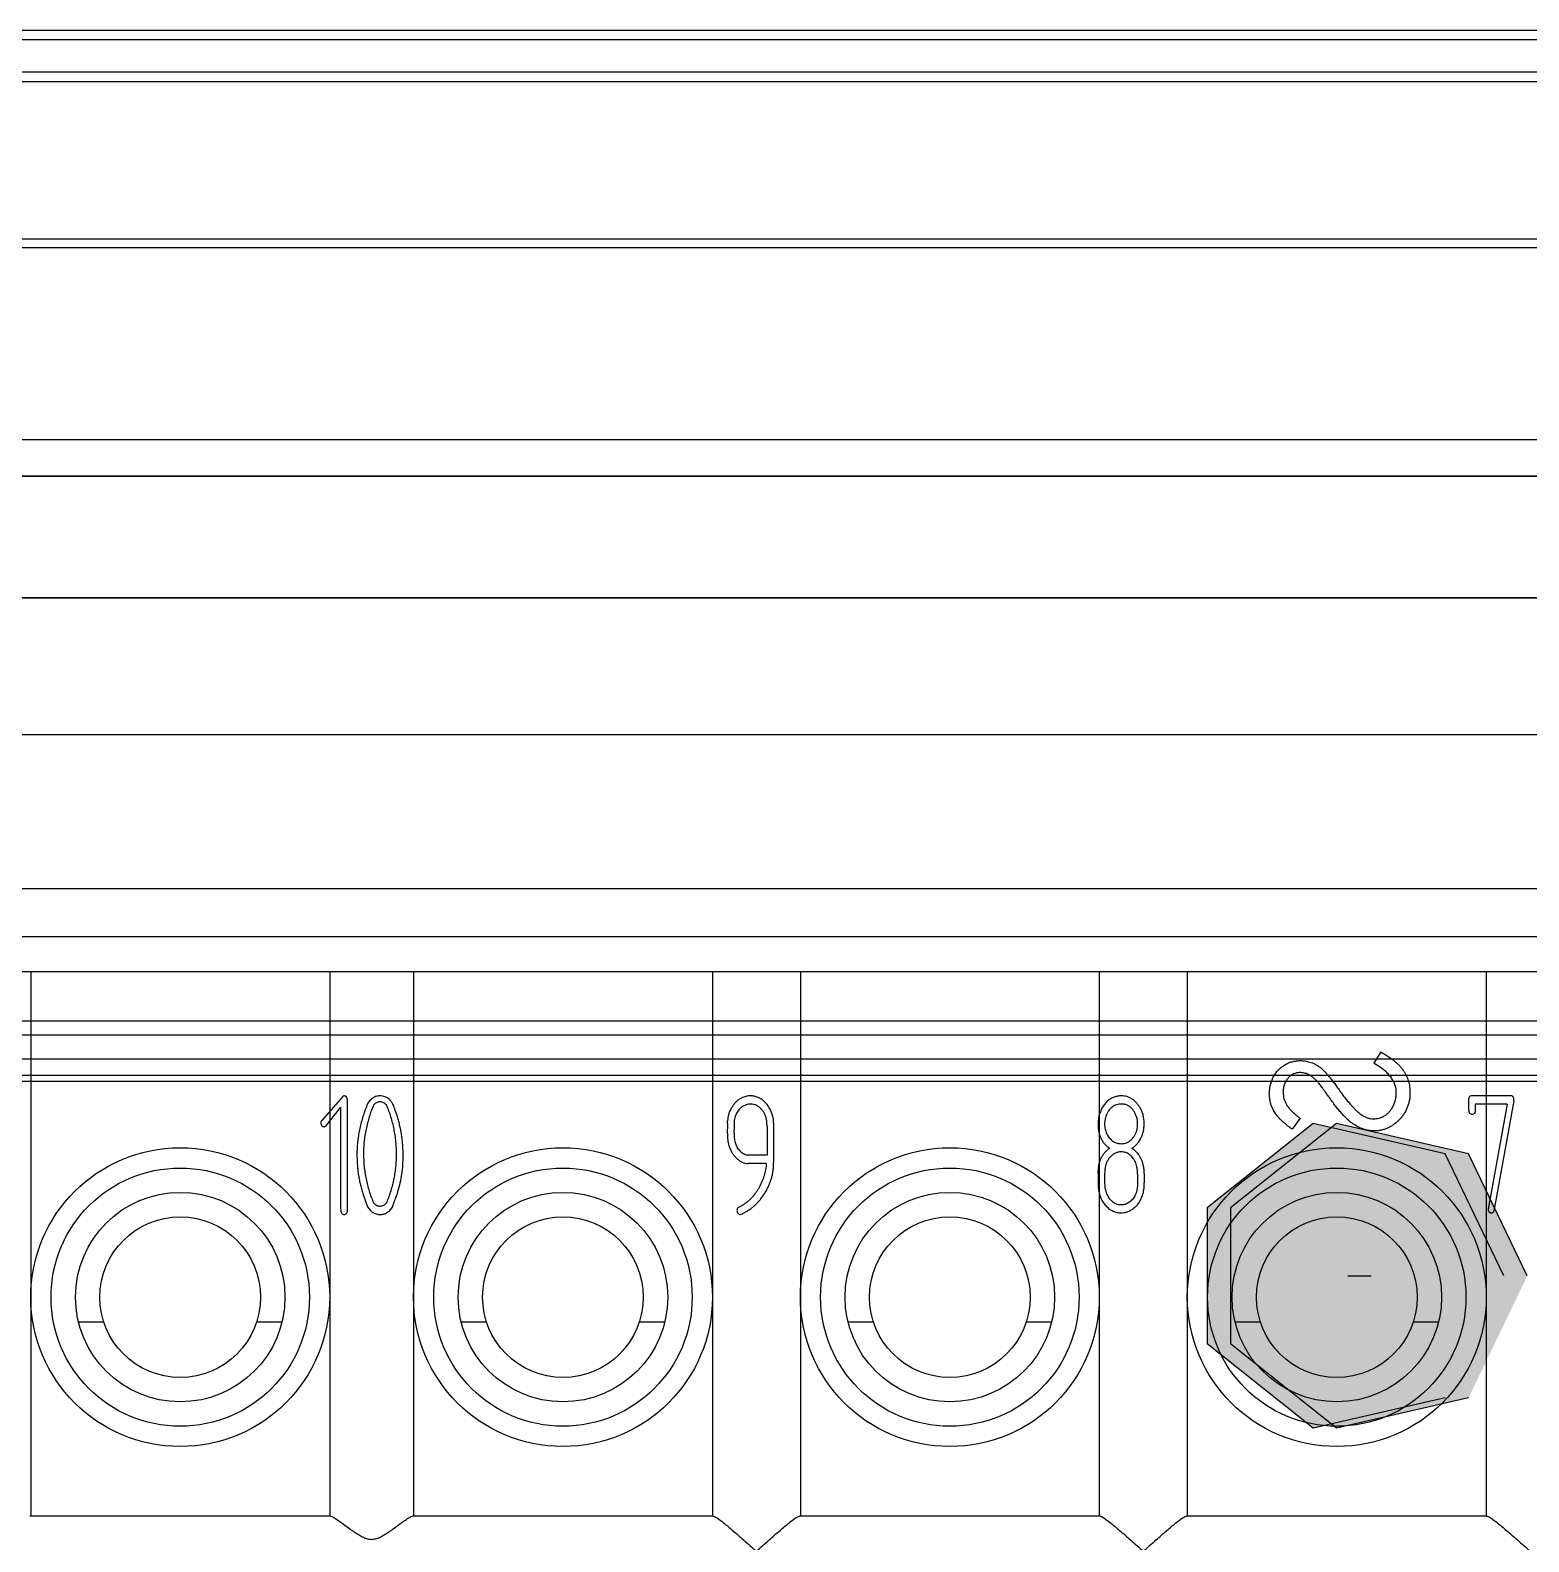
# Model space of a CAD drawing. Header units: millimetres. Extents: x 2423 to 7028, y 909 to 2460.
# Drawn here: x 5339.54 to 5350.27, y 2055.75 to 2066.58 of the extents above; entities that cross this region are included whole.
import ezdxf

# ---------------------------------------------------------------- set-up
doc = ezdxf.new("R2010")
doc.units = ezdxf.units.MM

msp = doc.modelspace()

# ---------------------------------------------------------------- hatches: boundary and pattern name
for points in [[(5350.089, 2057.66), (5349.668, 2058.533), (5348.723, 2058.75), (5347.965, 2058.146), (5347.965, 2057.174), (5348.723, 2056.57), (5349.668, 2056.787)], [(5350.257, 2057.66), (5349.837, 2058.533), (5348.892, 2058.75), (5348.133, 2058.146), (5348.133, 2057.174), (5348.892, 2056.57), (5349.837, 2056.787)]]:
    msp.add_hatch(color=256).paths.add_polyline_path(points)

# ---------------------------------------------------------------- linework, layer by layer
for p, q in [((5319.893, 2066.582), (5377.893, 2066.582)), ((5377.893, 2066.514), (5319.893, 2066.514)), ((5377.893, 2066.282), (5319.893, 2066.282)), ((5319.893, 2066.214), (5377.893, 2066.214)), ((5322.843, 2065.087), (5374.943, 2065.087)), ((5374.943, 2065.086), (5322.843, 2065.086)), ((5374.893, 2065.024), (5322.893, 2065.024)), ((5322.893, 2063.65), (5374.893, 2063.65)), ((5374.743, 2063.388), (5323.043, 2063.388)), ((5323.043, 2063.387), (5374.743, 2063.387)), ((5323.468, 2062.517), (5374.318, 2062.517)), ((5374.318, 2062.516), (5323.468, 2062.516)), ((5332.143, 2061.537), (5365.643, 2061.537)), ((5365.543, 2060.431), (5332.243, 2060.431)), ((5365.543, 2060.087), (5332.243, 2060.087)), ((5366.968, 2059.837), (5330.818, 2059.837)), ((5339.543, 2059.837), (5339.543, 2055.937)), ((5341.683, 2059.837), (5341.683, 2055.937)), ((5342.283, 2059.837), (5342.283, 2055.937)), ((5344.423, 2059.837), (5344.423, 2055.937)), ((5345.053, 2059.837), (5345.053, 2055.937)), ((5347.193, 2059.837), (5347.193, 2055.937)), ((5347.823, 2059.837), (5347.823, 2055.937)), ((5349.963, 2059.837), (5349.963, 2055.937)), ((5332.643, 2059.485), (5365.143, 2059.485)), ((5332.643, 2059.387), (5365.143, 2059.387)), ((5365.393, 2059.212), (5332.393, 2059.212)), ((5349.208, 2059.263), (5349.159, 2059.182)), ((5365.543, 2059.095), (5332.243, 2059.095)), ((5332.243, 2059.055), (5365.543, 2059.055)), ((5341.776, 2058.945), (5341.643, 2058.791)), ((5341.806, 2058.934), (5341.809, 2058.922)), ((5341.809, 2058.922), (5341.809, 2058.118)), ((5347.366, 2058.89), (5347.35, 2058.89)), ((5349.836, 2058.931), (5349.836, 2058.862)), ((5349.854, 2058.949), (5349.847, 2058.947)), ((5350.146, 2058.949), (5349.854, 2058.949)), ((5349.884, 2058.89), (5349.884, 2058.831)), ((5350.113, 2058.89), (5349.884, 2058.89)), ((5350.113, 2058.89), (5349.977, 2058.137)), ((5350.16, 2058.914), (5350.018, 2058.123)), ((5341.643, 2058.791), (5341.629, 2058.774)), ((5341.761, 2058.867), (5341.653, 2058.731)), ((5341.761, 2058.867), (5341.761, 2058.148)), ((5344.578, 2058.765), (5344.578, 2058.713)), ((5348.631, 2058.788), (5348.573, 2058.71)), ((5344.531, 2058.751), (5344.531, 2058.713)), ((5344.814, 2058.729), (5344.814, 2058.524)), ((5344.861, 2058.752), (5344.861, 2058.471)), ((5344.809, 2058.465), (5344.676, 2058.465)), ((5344.814, 2058.524), (5344.681, 2058.524)), ((5347.184, 2058.396), (5347.184, 2058.336)), ((5347.231, 2058.362), (5347.231, 2058.318)), ((5347.467, 2058.388), (5347.467, 2058.298)), ((5347.514, 2058.393), (5347.514, 2058.326)), ((5341.923, 2058.242), (5341.952, 2058.159)), ((5348.971, 2057.66), (5349.139, 2057.66)), ((5340.067, 2057.327), (5339.885, 2057.327)), ((5341.341, 2057.327), (5341.159, 2057.327)), ((5342.807, 2057.327), (5342.625, 2057.327)), ((5344.081, 2057.327), (5343.899, 2057.327)), ((5345.577, 2057.327), (5345.395, 2057.327)), ((5346.851, 2057.327), (5346.669, 2057.327)), ((5348.347, 2057.327), (5348.165, 2057.327)), ((5349.621, 2057.327), (5349.439, 2057.327)), ((5341.69, 2055.937), (5339.536, 2055.937)), ((5344.429, 2055.937), (5342.276, 2055.937)), ((5347.199, 2055.937), (5345.046, 2055.937)), ((5349.969, 2055.937), (5347.816, 2055.937))]:
    msp.add_line(p, q)
for points in [[(5350.089, 2057.66), (5349.668, 2058.533), (5348.723, 2058.75), (5347.965, 2058.146), (5347.965, 2057.174), (5348.723, 2056.57), (5349.668, 2056.787)], [(5350.257, 2057.66), (5349.837, 2058.533), (5348.892, 2058.75), (5348.133, 2058.146), (5348.133, 2057.174), (5348.892, 2056.57), (5349.837, 2056.787)]]:
    msp.add_lwpolyline(points)
for centre, radius in [((5340.613, 2057.507), 1.07), ((5343.353, 2057.507), 1.07), ((5346.123, 2057.507), 1.07), ((5348.893, 2057.507), 1.07), ((5340.613, 2057.507), 0.925), ((5343.353, 2057.507), 0.925), ((5346.123, 2057.507), 0.925), ((5348.893, 2057.507), 0.925), ((5340.613, 2057.507), 0.75), ((5343.353, 2057.507), 0.75), ((5346.123, 2057.507), 0.75), ((5348.893, 2057.507), 0.75), ((5340.613, 2057.507), 0.575), ((5343.353, 2057.507), 0.575), ((5346.123, 2057.507), 0.575), ((5348.893, 2057.507), 0.575)]:
    msp.add_circle(centre, radius)
for points, knots in [([(5348.41, 2058.965), (5348.411, 2058.976), (5348.412, 2058.997), (5348.417, 2059.028), (5348.427, 2059.057), (5348.439, 2059.085), (5348.455, 2059.111), (5348.474, 2059.135), (5348.496, 2059.154), (5348.52, 2059.171), (5348.546, 2059.185), (5348.574, 2059.194), (5348.604, 2059.2), (5348.624, 2059.201), (5348.634, 2059.201)], [0, 0, 0, 0, 0.088021, 0.173474, 0.258507, 0.344013, 0.42862, 0.51029, 0.591218, 0.672261, 0.753691, 0.834201, 0.916205, 1, 1, 1, 1]), ([(5348.634, 2059.201), (5348.64, 2059.201), (5348.653, 2059.201), (5348.673, 2059.198), (5348.691, 2059.194), (5348.71, 2059.188), (5348.728, 2059.181), (5348.746, 2059.171), (5348.763, 2059.16), (5348.774, 2059.152), (5348.78, 2059.148)], [0, 0, 0, 0, 0.122447, 0.244606, 0.366278, 0.487333, 0.611736, 0.737441, 0.866493, 1, 1, 1, 1]), ([(5349.208, 2059.263), (5349.217, 2059.258), (5349.235, 2059.248), (5349.26, 2059.232), (5349.283, 2059.216), (5349.304, 2059.2), (5349.324, 2059.183), (5349.341, 2059.166), (5349.356, 2059.149), (5349.369, 2059.131), (5349.381, 2059.113), (5349.39, 2059.094), (5349.399, 2059.075), (5349.405, 2059.055), (5349.411, 2059.035), (5349.414, 2059.014), (5349.417, 2058.993), (5349.417, 2058.979), (5349.417, 2058.971)], [0, 0, 0, 0, 0.082467, 0.160398, 0.234641, 0.304979, 0.372046, 0.435731, 0.496705, 0.554591, 0.610745, 0.666196, 0.721273, 0.775837, 0.831311, 0.886297, 0.942788, 1, 1, 1, 1]), ([(5348.63, 2059.115), (5348.622, 2059.115), (5348.605, 2059.114), (5348.582, 2059.106), (5348.561, 2059.094), (5348.543, 2059.076), (5348.528, 2059.055), (5348.517, 2059.031), (5348.51, 2059.004), (5348.509, 2058.985), (5348.509, 2058.975)], [0, 0, 0, 0, 0.119226, 0.234105, 0.349644, 0.471586, 0.597629, 0.724097, 0.856927, 1, 1, 1, 1]), ([(5348.754, 2059.052), (5348.748, 2059.058), (5348.738, 2059.068), (5348.721, 2059.082), (5348.706, 2059.094), (5348.691, 2059.102), (5348.676, 2059.108), (5348.661, 2059.112), (5348.645, 2059.115), (5348.635, 2059.115), (5348.63, 2059.115)], [0, 0, 0, 0, 0.165791, 0.314016, 0.446715, 0.565404, 0.676613, 0.785193, 0.892684, 1, 1, 1, 1]), ([(5348.78, 2059.148), (5348.783, 2059.145), (5348.791, 2059.138), (5348.804, 2059.126), (5348.818, 2059.11), (5348.833, 2059.092), (5348.85, 2059.071), (5348.869, 2059.047), (5348.889, 2059.02), (5348.903, 2059.001), (5348.91, 2058.991)], [0, 0, 0, 0, 0.069217, 0.154166, 0.254476, 0.370923, 0.504441, 0.652925, 0.818468, 1, 1, 1, 1]), ([(5349.319, 2058.971), (5349.319, 2058.981), (5349.318, 2059.001), (5349.31, 2059.03), (5349.297, 2059.058), (5349.279, 2059.085), (5349.257, 2059.111), (5349.229, 2059.136), (5349.196, 2059.16), (5349.172, 2059.174), (5349.159, 2059.182)], [0, 0, 0, 0, 0.106389, 0.213103, 0.322567, 0.437678, 0.561453, 0.695354, 0.840996, 1, 1, 1, 1]), ([(5348.849, 2058.923), (5348.843, 2058.932), (5348.831, 2058.948), (5348.815, 2058.971), (5348.8, 2058.992), (5348.787, 2059.009), (5348.776, 2059.024), (5348.767, 2059.036), (5348.76, 2059.045), (5348.756, 2059.05), (5348.754, 2059.052)], [0, 0, 0, 0, 0.198317, 0.375062, 0.531211, 0.666498, 0.781906, 0.875048, 0.947406, 1, 1, 1, 1]), ([(5348.91, 2058.991), (5348.917, 2058.981), (5348.931, 2058.961), (5348.952, 2058.933), (5348.973, 2058.908), (5348.992, 2058.885), (5349.011, 2058.865), (5349.029, 2058.847), (5349.046, 2058.831), (5349.057, 2058.822), (5349.063, 2058.818)], [0, 0, 0, 0, 0.160924, 0.311218, 0.45163, 0.581087, 0.70082, 0.809905, 0.909717, 1, 1, 1, 1]), ([(5341.787, 2058.949), (5341.785, 2058.949), (5341.781, 2058.949), (5341.778, 2058.946), (5341.776, 2058.945)], [0, 0, 0, 0, 0.545324, 1, 1, 1, 1]), ([(5341.806, 2058.934), (5341.805, 2058.937), (5341.803, 2058.941), (5341.799, 2058.945), (5341.793, 2058.948), (5341.789, 2058.949), (5341.787, 2058.949)], [0, 0, 0, 0, 0.27916, 0.520292, 0.750713, 1, 1, 1, 1]), ([(5341.95, 2058.881), (5341.944, 2058.866), (5341.933, 2058.837), (5341.918, 2058.793), (5341.906, 2058.749), (5341.896, 2058.705), (5341.888, 2058.661), (5341.882, 2058.617), (5341.879, 2058.573), (5341.878, 2058.543), (5341.878, 2058.529)], [0, 0, 0, 0, 0.130391, 0.259217, 0.385772, 0.510318, 0.634042, 0.75692, 0.878614, 1, 1, 1, 1]), ([(5341.997, 2058.881), (5341.992, 2058.87), (5341.982, 2058.847), (5341.969, 2058.809), (5341.957, 2058.766), (5341.949, 2058.736), (5341.946, 2058.72)], [0, 0, 0, 0, 0.213788, 0.451439, 0.713681, 1, 1, 1, 1]), ([(5341.984, 2058.927), (5341.98, 2058.923), (5341.972, 2058.916), (5341.961, 2058.904), (5341.954, 2058.892), (5341.951, 2058.885), (5341.95, 2058.881)], [0, 0, 0, 0, 0.310612, 0.577119, 0.804091, 1, 1, 1, 1]), ([(5342.044, 2058.949), (5342.038, 2058.949), (5342.027, 2058.948), (5342.012, 2058.944), (5341.997, 2058.937), (5341.989, 2058.931), (5341.984, 2058.927)], [0, 0, 0, 0, 0.253437, 0.497176, 0.745023, 1, 1, 1, 1]), ([(5342.043, 2058.906), (5342.038, 2058.905), (5342.03, 2058.905), (5342.017, 2058.9), (5342.006, 2058.892), (5342, 2058.885), (5341.997, 2058.881)], [0, 0, 0, 0, 0.248238, 0.486877, 0.733072, 1, 1, 1, 1]), ([(5342.091, 2058.881), (5342.088, 2058.885), (5342.081, 2058.892), (5342.07, 2058.9), (5342.057, 2058.905), (5342.048, 2058.905), (5342.043, 2058.906)], [0, 0, 0, 0, 0.264553, 0.510568, 0.75036, 1, 1, 1, 1]), ([(5342.108, 2058.925), (5342.103, 2058.929), (5342.094, 2058.936), (5342.078, 2058.943), (5342.061, 2058.948), (5342.049, 2058.949), (5342.044, 2058.949)], [0, 0, 0, 0, 0.254312, 0.500724, 0.744861, 1, 1, 1, 1]), ([(5342.162, 2058.529), (5342.161, 2058.544), (5342.161, 2058.575), (5342.158, 2058.621), (5342.152, 2058.667), (5342.144, 2058.711), (5342.134, 2058.755), (5342.122, 2058.798), (5342.108, 2058.84), (5342.097, 2058.868), (5342.091, 2058.881)], [0, 0, 0, 0, 0.129394, 0.257045, 0.382752, 0.507841, 0.631138, 0.754333, 0.877057, 1, 1, 1, 1]), ([(5342.136, 2058.889), (5342.132, 2058.896), (5342.124, 2058.909), (5342.113, 2058.92), (5342.108, 2058.925)], [0, 0, 0, 0, 0.495887, 1, 1, 1, 1]), ([(5342.165, 2058.808), (5342.162, 2058.816), (5342.156, 2058.832), (5342.149, 2058.854), (5342.142, 2058.873), (5342.138, 2058.884), (5342.136, 2058.889)], [0, 0, 0, 0, 0.313191, 0.585015, 0.812836, 1, 1, 1, 1]), ([(5344.63, 2058.932), (5344.624, 2058.929), (5344.61, 2058.921), (5344.592, 2058.906), (5344.575, 2058.887), (5344.561, 2058.866), (5344.548, 2058.843), (5344.539, 2058.818), (5344.533, 2058.793), (5344.532, 2058.776), (5344.531, 2058.767)], [0, 0, 0, 0, 0.11374, 0.230911, 0.352854, 0.483204, 0.614734, 0.744031, 0.871119, 1, 1, 1, 1]), ([(5344.649, 2058.878), (5344.644, 2058.876), (5344.635, 2058.871), (5344.623, 2058.86), (5344.611, 2058.848), (5344.601, 2058.833), (5344.592, 2058.817), (5344.585, 2058.8), (5344.58, 2058.783), (5344.579, 2058.771), (5344.578, 2058.765)], [0, 0, 0, 0, 0.111387, 0.22839, 0.350613, 0.482165, 0.615304, 0.74455, 0.872458, 1, 1, 1, 1]), ([(5344.694, 2058.949), (5344.689, 2058.949), (5344.679, 2058.948), (5344.663, 2058.945), (5344.646, 2058.94), (5344.636, 2058.935), (5344.63, 2058.932)], [0, 0, 0, 0, 0.230846, 0.473507, 0.727904, 1, 1, 1, 1]), ([(5344.695, 2058.89), (5344.687, 2058.889), (5344.671, 2058.888), (5344.656, 2058.882), (5344.649, 2058.878)], [0, 0, 0, 0, 0.483285, 1, 1, 1, 1]), ([(5344.797, 2058.905), (5344.794, 2058.909), (5344.787, 2058.916), (5344.775, 2058.924), (5344.762, 2058.932), (5344.75, 2058.938), (5344.736, 2058.943), (5344.723, 2058.946), (5344.709, 2058.948), (5344.699, 2058.949), (5344.694, 2058.949)], [0, 0, 0, 0, 0.131629, 0.259839, 0.384359, 0.506936, 0.628111, 0.750163, 0.873231, 1, 1, 1, 1]), ([(5344.812, 2058.769), (5344.811, 2058.777), (5344.808, 2058.793), (5344.8, 2058.816), (5344.788, 2058.837), (5344.773, 2058.855), (5344.756, 2058.871), (5344.737, 2058.882), (5344.716, 2058.889), (5344.702, 2058.889), (5344.695, 2058.89)], [0, 0, 0, 0, 0.136907, 0.268433, 0.396265, 0.525789, 0.651384, 0.768538, 0.883198, 1, 1, 1, 1]), ([(5344.838, 2058.848), (5344.835, 2058.854), (5344.83, 2058.864), (5344.82, 2058.879), (5344.81, 2058.893), (5344.801, 2058.901), (5344.797, 2058.905)], [0, 0, 0, 0, 0.256295, 0.505611, 0.752687, 1, 1, 1, 1]), ([(5347.307, 2058.942), (5347.302, 2058.94), (5347.294, 2058.938), (5347.281, 2058.932), (5347.269, 2058.925), (5347.258, 2058.917), (5347.247, 2058.908), (5347.237, 2058.896), (5347.227, 2058.884), (5347.215, 2058.867), (5347.203, 2058.843), (5347.192, 2058.813), (5347.185, 2058.781), (5347.184, 2058.76), (5347.184, 2058.749)], [0, 0, 0, 0, 0.055623, 0.111731, 0.167539, 0.224763, 0.283637, 0.344528, 0.407368, 0.47374, 0.607138, 0.737292, 0.86758, 1, 1, 1, 1]), ([(5347.35, 2058.89), (5347.345, 2058.89), (5347.333, 2058.889), (5347.317, 2058.886), (5347.302, 2058.88), (5347.288, 2058.871), (5347.275, 2058.861), (5347.264, 2058.848), (5347.253, 2058.833), (5347.247, 2058.821), (5347.244, 2058.816)], [0, 0, 0, 0, 0.125012, 0.244467, 0.361295, 0.477938, 0.597144, 0.72258, 0.856542, 1, 1, 1, 1]), ([(5347.35, 2058.949), (5347.347, 2058.949), (5347.341, 2058.949), (5347.33, 2058.947), (5347.319, 2058.945), (5347.311, 2058.943), (5347.307, 2058.942)], [0, 0, 0, 0, 0.201996, 0.435683, 0.701207, 1, 1, 1, 1]), ([(5347.489, 2058.857), (5347.484, 2058.864), (5347.476, 2058.878), (5347.461, 2058.897), (5347.446, 2058.913), (5347.429, 2058.926), (5347.411, 2058.936), (5347.391, 2058.944), (5347.371, 2058.948), (5347.357, 2058.949), (5347.35, 2058.949)], [0, 0, 0, 0, 0.144378, 0.279967, 0.407045, 0.526872, 0.644977, 0.760724, 0.8778, 1, 1, 1, 1]), ([(5347.467, 2058.749), (5347.467, 2058.757), (5347.466, 2058.774), (5347.46, 2058.799), (5347.451, 2058.821), (5347.439, 2058.842), (5347.424, 2058.861), (5347.406, 2058.875), (5347.387, 2058.885), (5347.373, 2058.888), (5347.366, 2058.89)], [0, 0, 0, 0, 0.136411, 0.267744, 0.396434, 0.527208, 0.653664, 0.771227, 0.884613, 1, 1, 1, 1]), ([(5348.573, 2058.71), (5348.565, 2058.715), (5348.551, 2058.726), (5348.53, 2058.743), (5348.511, 2058.759), (5348.494, 2058.775), (5348.479, 2058.79), (5348.466, 2058.806), (5348.455, 2058.821), (5348.442, 2058.841), (5348.429, 2058.867), (5348.418, 2058.899), (5348.412, 2058.932), (5348.411, 2058.954), (5348.41, 2058.965)], [0, 0, 0, 0, 0.087812, 0.17129, 0.24932, 0.32288, 0.391701, 0.456406, 0.516365, 0.573219, 0.681184, 0.78734, 0.892765, 1, 1, 1, 1]), ([(5348.509, 2058.975), (5348.509, 2058.967), (5348.51, 2058.951), (5348.514, 2058.929), (5348.522, 2058.907), (5348.531, 2058.889), (5348.54, 2058.875), (5348.548, 2058.864), (5348.558, 2058.853), (5348.57, 2058.841), (5348.583, 2058.828), (5348.597, 2058.815), (5348.614, 2058.801), (5348.625, 2058.792), (5348.631, 2058.788)], [0, 0, 0, 0, 0.101458, 0.199606, 0.298781, 0.398542, 0.451511, 0.511435, 0.576789, 0.647807, 0.725808, 0.810365, 0.901528, 1, 1, 1, 1]), ([(5349.158, 2058.698), (5349.146, 2058.698), (5349.121, 2058.7), (5349.085, 2058.709), (5349.048, 2058.724), (5349.018, 2058.742), (5348.994, 2058.759), (5348.975, 2058.775), (5348.956, 2058.794), (5348.936, 2058.815), (5348.915, 2058.838), (5348.893, 2058.864), (5348.871, 2058.893), (5348.857, 2058.913), (5348.849, 2058.923)], [0, 0, 0, 0, 0.091505, 0.18546, 0.283652, 0.388732, 0.445767, 0.508091, 0.575665, 0.648679, 0.727604, 0.812227, 0.903028, 1, 1, 1, 1]), ([(5349.157, 2058.784), (5349.164, 2058.784), (5349.178, 2058.785), (5349.198, 2058.789), (5349.218, 2058.797), (5349.237, 2058.807), (5349.255, 2058.82), (5349.271, 2058.836), (5349.285, 2058.854), (5349.297, 2058.875), (5349.307, 2058.898), (5349.314, 2058.922), (5349.318, 2058.946), (5349.319, 2058.963), (5349.319, 2058.971)], [0, 0, 0, 0, 0.07604, 0.150825, 0.227208, 0.305951, 0.386106, 0.467282, 0.551614, 0.639809, 0.729885, 0.819052, 0.908727, 1, 1, 1, 1]), ([(5349.417, 2058.971), (5349.417, 2058.962), (5349.417, 2058.944), (5349.413, 2058.917), (5349.407, 2058.891), (5349.398, 2058.866), (5349.388, 2058.842), (5349.374, 2058.819), (5349.358, 2058.797), (5349.34, 2058.777), (5349.321, 2058.759), (5349.3, 2058.742), (5349.279, 2058.729), (5349.256, 2058.717), (5349.233, 2058.708), (5349.209, 2058.702), (5349.184, 2058.698), (5349.167, 2058.698), (5349.158, 2058.698)], [0, 0, 0, 0, 0.06697, 0.131723, 0.195309, 0.257777, 0.320134, 0.382783, 0.446401, 0.511677, 0.576521, 0.639151, 0.699928, 0.759777, 0.819106, 0.878242, 0.938524, 1, 1, 1, 1]), ([(5349.847, 2058.947), (5349.845, 2058.945), (5349.84, 2058.94), (5349.837, 2058.934), (5349.836, 2058.931)], [0, 0, 0, 0, 0.486713, 1, 1, 1, 1]), ([(5350.159, 2058.935), (5350.158, 2058.938), (5350.155, 2058.944), (5350.149, 2058.947), (5350.146, 2058.949)], [0, 0, 0, 0, 0.481677, 1, 1, 1, 1]), ([(5350.16, 2058.914), (5350.16, 2058.917), (5350.16, 2058.921), (5350.16, 2058.927), (5350.16, 2058.931), (5350.159, 2058.934), (5350.159, 2058.935)], [0, 0, 0, 0, 0.3719, 0.662306, 0.87172, 1, 1, 1, 1]), ([(5341.629, 2058.774), (5341.626, 2058.771), (5341.621, 2058.765), (5341.62, 2058.758), (5341.62, 2058.754)], [0, 0, 0, 0, 0.551921, 1, 1, 1, 1]), ([(5342.209, 2058.522), (5342.209, 2058.534), (5342.208, 2058.56), (5342.206, 2058.597), (5342.203, 2058.633), (5342.198, 2058.67), (5342.192, 2058.705), (5342.184, 2058.74), (5342.175, 2058.774), (5342.168, 2058.797), (5342.165, 2058.808)], [0, 0, 0, 0, 0.130174, 0.258608, 0.385522, 0.510418, 0.63421, 0.756992, 0.879107, 1, 1, 1, 1]), ([(5344.531, 2058.767), (5344.53, 2058.767), (5344.529, 2058.766), (5344.529, 2058.762), (5344.529, 2058.757), (5344.53, 2058.753), (5344.531, 2058.751)], [0, 0, 0, 0, 0.104992, 0.275906, 0.582006, 1, 1, 1, 1]), ([(5344.814, 2058.729), (5344.814, 2058.736), (5344.814, 2058.749), (5344.813, 2058.762), (5344.812, 2058.769)], [0, 0, 0, 0, 0.533821, 1, 1, 1, 1]), ([(5344.861, 2058.752), (5344.861, 2058.759), (5344.861, 2058.776), (5344.856, 2058.8), (5344.849, 2058.824), (5344.842, 2058.84), (5344.838, 2058.848)], [0, 0, 0, 0, 0.237325, 0.480065, 0.733327, 1, 1, 1, 1]), ([(5347.244, 2058.816), (5347.242, 2058.811), (5347.238, 2058.8), (5347.234, 2058.784), (5347.231, 2058.766), (5347.231, 2058.754), (5347.231, 2058.747)], [0, 0, 0, 0, 0.228581, 0.469844, 0.724105, 1, 1, 1, 1]), ([(5347.514, 2058.748), (5347.514, 2058.758), (5347.513, 2058.778), (5347.508, 2058.806), (5347.501, 2058.833), (5347.493, 2058.849), (5347.489, 2058.857)], [0, 0, 0, 0, 0.271005, 0.525603, 0.765908, 1, 1, 1, 1]), ([(5349.063, 2058.818), (5349.07, 2058.813), (5349.085, 2058.803), (5349.109, 2058.792), (5349.133, 2058.785), (5349.149, 2058.784), (5349.157, 2058.784)], [0, 0, 0, 0, 0.271444, 0.522842, 0.765277, 1, 1, 1, 1]), ([(5349.836, 2058.862), (5349.836, 2058.857), (5349.836, 2058.849), (5349.838, 2058.838), (5349.839, 2058.83), (5349.842, 2058.825), (5349.843, 2058.824)], [0, 0, 0, 0, 0.350741, 0.633137, 0.845163, 1, 1, 1, 1]), ([(5349.843, 2058.824), (5349.847, 2058.822), (5349.853, 2058.819), (5349.86, 2058.818), (5349.864, 2058.818)], [0, 0, 0, 0, 0.528884, 1, 1, 1, 1]), ([(5349.864, 2058.818), (5349.866, 2058.818), (5349.871, 2058.819), (5349.877, 2058.822), (5349.881, 2058.826), (5349.883, 2058.829), (5349.884, 2058.831)], [0, 0, 0, 0, 0.303191, 0.554726, 0.785039, 1, 1, 1, 1]), ([(5341.62, 2058.754), (5341.62, 2058.752), (5341.62, 2058.749), (5341.622, 2058.746), (5341.623, 2058.744)], [0, 0, 0, 0, 0.497688, 1, 1, 1, 1]), ([(5341.623, 2058.744), (5341.624, 2058.741), (5341.627, 2058.735), (5341.634, 2058.73), (5341.64, 2058.729), (5341.642, 2058.728), (5341.643, 2058.728)], [0, 0, 0, 0, 0.387727, 0.71051, 0.948473, 1, 1, 1, 1]), ([(5341.643, 2058.728), (5341.645, 2058.728), (5341.649, 2058.728), (5341.652, 2058.73), (5341.653, 2058.731)], [0, 0, 0, 0, 0.504124, 1, 1, 1, 1]), ([(5341.946, 2058.72), (5341.942, 2058.706), (5341.936, 2058.676), (5341.93, 2058.631), (5341.926, 2058.585), (5341.926, 2058.554), (5341.925, 2058.538)], [0, 0, 0, 0, 0.244244, 0.491079, 0.743378, 1, 1, 1, 1]), ([(5344.531, 2058.713), (5344.53, 2058.709), (5344.529, 2058.702), (5344.529, 2058.692), (5344.529, 2058.683), (5344.53, 2058.678), (5344.531, 2058.676)], [0, 0, 0, 0, 0.316635, 0.586289, 0.816129, 1, 1, 1, 1]), ([(5344.531, 2058.676), (5344.531, 2058.667), (5344.531, 2058.649), (5344.534, 2058.625), (5344.538, 2058.603), (5344.542, 2058.591), (5344.544, 2058.585)], [0, 0, 0, 0, 0.302227, 0.567791, 0.798904, 1, 1, 1, 1]), ([(5344.578, 2058.713), (5344.578, 2058.709), (5344.577, 2058.703), (5344.576, 2058.694), (5344.576, 2058.687), (5344.578, 2058.682), (5344.578, 2058.681)], [0, 0, 0, 0, 0.316199, 0.584135, 0.812343, 1, 1, 1, 1]), ([(5344.578, 2058.681), (5344.578, 2058.673), (5344.578, 2058.659), (5344.58, 2058.64), (5344.583, 2058.623), (5344.586, 2058.612), (5344.588, 2058.607)], [0, 0, 0, 0, 0.294271, 0.557223, 0.79248, 1, 1, 1, 1]), ([(5347.184, 2058.749), (5347.184, 2058.74), (5347.184, 2058.721), (5347.188, 2058.695), (5347.194, 2058.67), (5347.204, 2058.647), (5347.215, 2058.625), (5347.229, 2058.606), (5347.246, 2058.588), (5347.259, 2058.578), (5347.266, 2058.573)], [0, 0, 0, 0, 0.139876, 0.271874, 0.397244, 0.51901, 0.638327, 0.757241, 0.876753, 1, 1, 1, 1]), ([(5347.231, 2058.747), (5347.231, 2058.741), (5347.231, 2058.729), (5347.234, 2058.711), (5347.238, 2058.695), (5347.243, 2058.685), (5347.245, 2058.68)], [0, 0, 0, 0, 0.270624, 0.525491, 0.767208, 1, 1, 1, 1]), ([(5347.245, 2058.68), (5347.248, 2058.674), (5347.254, 2058.663), (5347.264, 2058.649), (5347.275, 2058.636), (5347.287, 2058.626), (5347.3, 2058.618), (5347.314, 2058.611), (5347.328, 2058.608), (5347.338, 2058.607), (5347.344, 2058.607)], [0, 0, 0, 0, 0.147047, 0.284531, 0.412037, 0.533648, 0.650529, 0.764369, 0.88076, 1, 1, 1, 1]), ([(5347.344, 2058.607), (5347.35, 2058.606), (5347.362, 2058.606), (5347.379, 2058.61), (5347.395, 2058.616), (5347.41, 2058.625), (5347.424, 2058.636), (5347.436, 2058.65), (5347.447, 2058.667), (5347.453, 2058.68), (5347.456, 2058.687)], [0, 0, 0, 0, 0.124695, 0.244014, 0.358412, 0.473014, 0.592417, 0.717094, 0.85335, 1, 1, 1, 1]), ([(5347.426, 2058.573), (5347.433, 2058.578), (5347.448, 2058.588), (5347.466, 2058.607), (5347.482, 2058.629), (5347.49, 2058.646), (5347.494, 2058.654)], [0, 0, 0, 0, 0.242719, 0.487045, 0.737014, 1, 1, 1, 1]), ([(5347.456, 2058.687), (5347.457, 2058.691), (5347.461, 2058.701), (5347.465, 2058.716), (5347.467, 2058.732), (5347.467, 2058.743), (5347.467, 2058.749)], [0, 0, 0, 0, 0.237345, 0.482856, 0.735047, 1, 1, 1, 1]), ([(5347.494, 2058.654), (5347.497, 2058.662), (5347.504, 2058.676), (5347.51, 2058.699), (5347.513, 2058.723), (5347.514, 2058.739), (5347.514, 2058.748)], [0, 0, 0, 0, 0.245472, 0.494005, 0.742562, 1, 1, 1, 1]), ([(5344.544, 2058.585), (5344.547, 2058.577), (5344.553, 2058.561), (5344.565, 2058.538), (5344.58, 2058.518), (5344.597, 2058.5), (5344.616, 2058.484), (5344.635, 2058.473), (5344.656, 2058.466), (5344.67, 2058.465), (5344.676, 2058.465)], [0, 0, 0, 0, 0.136325, 0.270059, 0.40249, 0.535452, 0.66349, 0.780757, 0.891295, 1, 1, 1, 1]), ([(5344.588, 2058.607), (5344.59, 2058.602), (5344.594, 2058.59), (5344.603, 2058.575), (5344.613, 2058.561), (5344.624, 2058.55), (5344.636, 2058.54), (5344.65, 2058.532), (5344.665, 2058.527), (5344.676, 2058.525), (5344.681, 2058.524)], [0, 0, 0, 0, 0.141579, 0.272925, 0.398424, 0.518453, 0.635593, 0.753285, 0.874756, 1, 1, 1, 1]), ([(5347.266, 2058.573), (5347.259, 2058.568), (5347.247, 2058.559), (5347.232, 2058.543), (5347.218, 2058.526), (5347.207, 2058.506), (5347.197, 2058.485), (5347.19, 2058.462), (5347.186, 2058.437), (5347.184, 2058.42), (5347.184, 2058.411)], [0, 0, 0, 0, 0.120788, 0.240003, 0.357439, 0.476469, 0.599386, 0.72651, 0.859161, 1, 1, 1, 1]), ([(5347.349, 2058.548), (5347.342, 2058.547), (5347.328, 2058.546), (5347.307, 2058.539), (5347.288, 2058.527), (5347.27, 2058.511), (5347.256, 2058.492), (5347.244, 2058.47), (5347.236, 2058.446), (5347.234, 2058.429), (5347.233, 2058.42)], [0, 0, 0, 0, 0.114568, 0.227933, 0.345041, 0.470522, 0.599701, 0.728684, 0.860836, 1, 1, 1, 1]), ([(5347.449, 2058.478), (5347.446, 2058.483), (5347.441, 2058.494), (5347.431, 2058.508), (5347.42, 2058.52), (5347.408, 2058.53), (5347.395, 2058.538), (5347.38, 2058.543), (5347.365, 2058.547), (5347.355, 2058.547), (5347.349, 2058.548)], [0, 0, 0, 0, 0.144721, 0.27733, 0.402966, 0.523909, 0.640013, 0.756434, 0.87519, 1, 1, 1, 1]), ([(5347.514, 2058.393), (5347.514, 2058.403), (5347.514, 2058.422), (5347.509, 2058.449), (5347.502, 2058.475), (5347.493, 2058.498), (5347.48, 2058.52), (5347.465, 2058.54), (5347.447, 2058.558), (5347.433, 2058.568), (5347.426, 2058.573)], [0, 0, 0, 0, 0.138878, 0.270362, 0.395766, 0.517039, 0.636184, 0.754613, 0.875214, 1, 1, 1, 1]), ([(5341.878, 2058.529), (5341.878, 2058.516), (5341.879, 2058.491), (5341.881, 2058.453), (5341.884, 2058.416), (5341.889, 2058.38), (5341.895, 2058.345), (5341.903, 2058.31), (5341.912, 2058.275), (5341.919, 2058.253), (5341.923, 2058.242)], [0, 0, 0, 0, 0.131029, 0.259691, 0.386206, 0.511336, 0.635362, 0.757757, 0.879488, 1, 1, 1, 1]), ([(5341.925, 2058.538), (5341.926, 2058.523), (5341.926, 2058.491), (5341.929, 2058.445), (5341.935, 2058.399), (5341.943, 2058.354), (5341.953, 2058.31), (5341.965, 2058.267), (5341.98, 2058.224), (5341.991, 2058.196), (5341.997, 2058.182)], [0, 0, 0, 0, 0.129097, 0.256466, 0.381968, 0.506789, 0.630429, 0.753625, 0.876705, 1, 1, 1, 1]), ([(5342.092, 2058.185), (5342.097, 2058.199), (5342.109, 2058.227), (5342.122, 2058.27), (5342.135, 2058.313), (5342.145, 2058.356), (5342.152, 2058.399), (5342.157, 2058.442), (5342.161, 2058.485), (5342.161, 2058.514), (5342.162, 2058.529)], [0, 0, 0, 0, 0.129767, 0.25726, 0.383084, 0.507989, 0.632053, 0.754672, 0.877235, 1, 1, 1, 1]), ([(5342.172, 2058.266), (5342.178, 2058.286), (5342.189, 2058.327), (5342.201, 2058.389), (5342.208, 2058.455), (5342.208, 2058.499), (5342.209, 2058.522)], [0, 0, 0, 0, 0.239983, 0.485284, 0.738632, 1, 1, 1, 1]), ([(5344.809, 2058.465), (5344.808, 2058.45), (5344.804, 2058.42), (5344.793, 2058.376), (5344.778, 2058.334), (5344.762, 2058.299), (5344.746, 2058.274), (5344.734, 2058.255), (5344.722, 2058.238), (5344.708, 2058.222), (5344.694, 2058.207), (5344.679, 2058.194), (5344.664, 2058.182), (5344.653, 2058.175), (5344.648, 2058.171)], [0, 0, 0, 0, 0.130418, 0.259662, 0.389701, 0.521473, 0.586781, 0.65021, 0.711369, 0.771361, 0.830044, 0.887283, 0.944096, 1, 1, 1, 1]), ([(5344.661, 2058.117), (5344.668, 2058.121), (5344.682, 2058.13), (5344.703, 2058.144), (5344.722, 2058.16), (5344.74, 2058.178), (5344.758, 2058.197), (5344.775, 2058.217), (5344.79, 2058.24), (5344.805, 2058.263), (5344.818, 2058.288), (5344.83, 2058.313), (5344.839, 2058.338), (5344.848, 2058.364), (5344.854, 2058.39), (5344.858, 2058.417), (5344.861, 2058.444), (5344.861, 2058.462), (5344.861, 2058.471)], [0, 0, 0, 0, 0.058425, 0.116946, 0.176122, 0.235981, 0.29679, 0.359143, 0.422711, 0.488585, 0.5546, 0.619646, 0.683394, 0.74708, 0.810024, 0.87295, 0.936169, 1, 1, 1, 1]), ([(5347.467, 2058.388), (5347.467, 2058.397), (5347.466, 2058.415), (5347.463, 2058.439), (5347.458, 2058.46), (5347.452, 2058.472), (5347.449, 2058.478)], [0, 0, 0, 0, 0.299611, 0.565497, 0.795509, 1, 1, 1, 1]), ([(5347.184, 2058.411), (5347.183, 2058.411), (5347.183, 2058.41), (5347.183, 2058.407), (5347.183, 2058.402), (5347.183, 2058.398), (5347.184, 2058.396)], [0, 0, 0, 0, 0.068638, 0.256979, 0.563033, 1, 1, 1, 1]), ([(5347.184, 2058.336), (5347.184, 2058.326), (5347.184, 2058.308), (5347.186, 2058.29), (5347.187, 2058.282)], [0, 0, 0, 0, 0.536774, 1, 1, 1, 1]), ([(5347.231, 2058.386), (5347.231, 2058.382), (5347.23, 2058.375), (5347.231, 2058.367), (5347.231, 2058.362)], [0, 0, 0, 0, 0.422051, 1, 1, 1, 1]), ([(5347.233, 2058.42), (5347.232, 2058.415), (5347.231, 2058.403), (5347.231, 2058.392), (5347.231, 2058.386)], [0, 0, 0, 0, 0.457719, 1, 1, 1, 1]), ([(5347.499, 2058.227), (5347.501, 2058.233), (5347.506, 2058.246), (5347.511, 2058.269), (5347.514, 2058.296), (5347.514, 2058.316), (5347.514, 2058.326)], [0, 0, 0, 0, 0.192663, 0.422223, 0.689966, 1, 1, 1, 1]), ([(5342.134, 2058.156), (5342.137, 2058.164), (5342.142, 2058.178), (5342.149, 2058.199), (5342.156, 2058.217), (5342.161, 2058.232), (5342.165, 2058.245), (5342.169, 2058.254), (5342.171, 2058.261), (5342.172, 2058.265), (5342.172, 2058.266)], [0, 0, 0, 0, 0.212796, 0.400625, 0.56296, 0.701817, 0.813694, 0.900601, 0.963538, 1, 1, 1, 1]), ([(5347.187, 2058.282), (5347.187, 2058.276), (5347.189, 2058.264), (5347.193, 2058.247), (5347.198, 2058.23), (5347.204, 2058.215), (5347.211, 2058.2), (5347.22, 2058.186), (5347.23, 2058.172), (5347.241, 2058.16), (5347.253, 2058.148), (5347.265, 2058.138), (5347.278, 2058.13), (5347.291, 2058.123), (5347.305, 2058.117), (5347.319, 2058.114), (5347.333, 2058.111), (5347.343, 2058.111), (5347.348, 2058.111)], [0, 0, 0, 0, 0.070165, 0.138269, 0.204854, 0.269732, 0.334408, 0.398992, 0.462999, 0.528463, 0.592257, 0.653864, 0.713235, 0.77119, 0.828357, 0.88462, 0.941939, 1, 1, 1, 1]), ([(5347.231, 2058.318), (5347.231, 2058.312), (5347.232, 2058.3), (5347.235, 2058.282), (5347.238, 2058.265), (5347.244, 2058.249), (5347.251, 2058.234), (5347.259, 2058.221), (5347.269, 2058.208), (5347.276, 2058.201), (5347.28, 2058.197)], [0, 0, 0, 0, 0.140995, 0.273777, 0.401403, 0.525873, 0.645085, 0.764157, 0.88114, 1, 1, 1, 1]), ([(5347.348, 2058.111), (5347.356, 2058.111), (5347.372, 2058.112), (5347.395, 2058.118), (5347.417, 2058.128), (5347.438, 2058.142), (5347.458, 2058.159), (5347.474, 2058.179), (5347.488, 2058.202), (5347.495, 2058.218), (5347.499, 2058.227)], [0, 0, 0, 0, 0.117367, 0.23436, 0.352912, 0.477576, 0.605715, 0.734148, 0.864202, 1, 1, 1, 1]), ([(5347.397, 2058.182), (5347.402, 2058.185), (5347.412, 2058.191), (5347.425, 2058.202), (5347.437, 2058.214), (5347.447, 2058.228), (5347.454, 2058.244), (5347.461, 2058.261), (5347.465, 2058.279), (5347.466, 2058.292), (5347.467, 2058.298)], [0, 0, 0, 0, 0.12553, 0.246697, 0.364713, 0.4845, 0.60476, 0.73035, 0.860489, 1, 1, 1, 1]), ([(5341.761, 2058.148), (5341.761, 2058.142), (5341.762, 2058.131), (5341.764, 2058.117), (5341.769, 2058.107), (5341.774, 2058.103), (5341.776, 2058.101)], [0, 0, 0, 0, 0.353853, 0.629664, 0.836093, 1, 1, 1, 1]), ([(5341.798, 2058.103), (5341.801, 2058.105), (5341.806, 2058.109), (5341.808, 2058.116), (5341.809, 2058.118)], [0, 0, 0, 0, 0.575373, 1, 1, 1, 1]), ([(5341.952, 2058.159), (5341.955, 2058.155), (5341.96, 2058.145), (5341.969, 2058.133), (5341.979, 2058.122), (5341.99, 2058.114), (5342.002, 2058.107), (5342.015, 2058.103), (5342.029, 2058.099), (5342.039, 2058.099), (5342.044, 2058.099)], [0, 0, 0, 0, 0.141905, 0.273651, 0.399682, 0.519978, 0.636814, 0.753586, 0.87405, 1, 1, 1, 1]), ([(5341.997, 2058.182), (5342, 2058.18), (5342.005, 2058.175), (5342.012, 2058.169), (5342.018, 2058.165), (5342.025, 2058.161), (5342.033, 2058.16), (5342.039, 2058.159), (5342.042, 2058.159)], [0, 0, 0, 0, 0.214731, 0.390105, 0.532103, 0.63789, 0.819409, 1, 1, 1, 1]), ([(5342.042, 2058.159), (5342.047, 2058.159), (5342.056, 2058.16), (5342.07, 2058.165), (5342.082, 2058.173), (5342.088, 2058.181), (5342.092, 2058.185)], [0, 0, 0, 0, 0.246569, 0.487053, 0.732286, 1, 1, 1, 1]), ([(5342.044, 2058.099), (5342.048, 2058.099), (5342.057, 2058.099), (5342.07, 2058.102), (5342.083, 2058.107), (5342.095, 2058.113), (5342.105, 2058.121), (5342.116, 2058.131), (5342.125, 2058.143), (5342.131, 2058.151), (5342.134, 2058.156)], [0, 0, 0, 0, 0.121832, 0.240705, 0.357609, 0.475204, 0.596102, 0.722756, 0.85694, 1, 1, 1, 1]), ([(5344.605, 2058.146), (5344.604, 2058.144), (5344.6, 2058.138), (5344.599, 2058.131), (5344.598, 2058.127)], [0, 0, 0, 0, 0.416003, 1, 1, 1, 1]), ([(5344.598, 2058.127), (5344.599, 2058.124), (5344.6, 2058.116), (5344.606, 2058.107), (5344.613, 2058.101), (5344.619, 2058.099), (5344.621, 2058.099)], [0, 0, 0, 0, 0.289211, 0.566194, 0.815416, 1, 1, 1, 1]), ([(5344.648, 2058.171), (5344.643, 2058.168), (5344.635, 2058.163), (5344.624, 2058.156), (5344.614, 2058.151), (5344.608, 2058.148), (5344.605, 2058.146)], [0, 0, 0, 0, 0.314155, 0.585708, 0.811496, 1, 1, 1, 1]), ([(5344.621, 2058.099), (5344.624, 2058.1), (5344.631, 2058.101), (5344.642, 2058.107), (5344.651, 2058.114), (5344.658, 2058.116), (5344.661, 2058.117)], [0, 0, 0, 0, 0.204156, 0.505455, 0.810841, 1, 1, 1, 1]), ([(5347.28, 2058.197), (5347.285, 2058.193), (5347.295, 2058.184), (5347.313, 2058.176), (5347.331, 2058.171), (5347.344, 2058.17), (5347.351, 2058.17)], [0, 0, 0, 0, 0.252202, 0.497852, 0.743559, 1, 1, 1, 1]), ([(5347.351, 2058.17), (5347.355, 2058.17), (5347.363, 2058.17), (5347.374, 2058.172), (5347.386, 2058.176), (5347.393, 2058.18), (5347.397, 2058.182)], [0, 0, 0, 0, 0.247908, 0.495845, 0.744024, 1, 1, 1, 1]), ([(5349.977, 2058.137), (5349.977, 2058.133), (5349.978, 2058.125), (5349.982, 2058.119), (5349.985, 2058.116)], [0, 0, 0, 0, 0.495401, 1, 1, 1, 1]), ([(5349.985, 2058.116), (5349.986, 2058.115), (5349.988, 2058.113), (5349.993, 2058.112), (5349.998, 2058.111), (5350.003, 2058.111), (5350.005, 2058.111)], [0, 0, 0, 0, 0.176074, 0.396058, 0.669108, 1, 1, 1, 1]), ([(5350.005, 2058.111), (5350.007, 2058.112), (5350.013, 2058.114), (5350.016, 2058.12), (5350.018, 2058.123)], [0, 0, 0, 0, 0.39715, 1, 1, 1, 1]), ([(5341.776, 2058.101), (5341.778, 2058.101), (5341.78, 2058.099), (5341.783, 2058.099), (5341.784, 2058.099)], [0, 0, 0, 0, 0.556803, 1, 1, 1, 1]), ([(5341.784, 2058.099), (5341.786, 2058.099), (5341.791, 2058.099), (5341.796, 2058.102), (5341.798, 2058.103)], [0, 0, 0, 0, 0.508267, 1, 1, 1, 1]), ([(5341.69, 2055.937), (5341.703, 2055.937), (5341.725, 2055.92), (5341.758, 2055.899), (5341.791, 2055.874), (5341.826, 2055.848), (5341.86, 2055.824), (5341.892, 2055.804), (5341.923, 2055.787), (5341.953, 2055.775), (5341.973, 2055.772), (5341.983, 2055.772)], [0, 0, 0, 0, 0.1146, 0.223027, 0.352107, 0.483788, 0.605235, 0.717544, 0.821245, 0.915832, 1, 1, 1, 1]), ([(5341.983, 2055.772), (5341.992, 2055.772), (5342.013, 2055.775), (5342.043, 2055.787), (5342.073, 2055.804), (5342.105, 2055.824), (5342.139, 2055.848), (5342.174, 2055.874), (5342.208, 2055.899), (5342.24, 2055.92), (5342.263, 2055.937), (5342.276, 2055.937)], [0, 0, 0, 0, 0.084169, 0.178803, 0.282498, 0.394836, 0.51616, 0.647658, 0.776784, 0.885287, 1, 1, 1, 1]), ([(5344.429, 2055.937), (5344.439, 2055.937), (5344.465, 2055.919), (5344.51, 2055.886), (5344.573, 2055.832), (5344.651, 2055.764), (5344.707, 2055.714), (5344.738, 2055.687)], [0, 0, 0, 0, 0.073316, 0.220615, 0.430985, 0.693963, 1, 1, 1, 1]), ([(5344.738, 2055.687), (5344.768, 2055.714), (5344.824, 2055.764), (5344.902, 2055.832), (5344.965, 2055.886), (5345.01, 2055.919), (5345.036, 2055.937), (5345.046, 2055.937)], [0, 0, 0, 0, 0.305988, 0.568991, 0.779342, 0.926588, 1, 1, 1, 1]), ([(5347.199, 2055.937), (5347.209, 2055.937), (5347.235, 2055.919), (5347.28, 2055.886), (5347.343, 2055.832), (5347.421, 2055.764), (5347.477, 2055.714), (5347.508, 2055.687)], [0, 0, 0, 0, 0.073316, 0.220615, 0.430985, 0.693963, 1, 1, 1, 1]), ([(5347.508, 2055.687), (5347.538, 2055.714), (5347.594, 2055.764), (5347.672, 2055.832), (5347.735, 2055.886), (5347.78, 2055.919), (5347.806, 2055.937), (5347.816, 2055.937)], [0, 0, 0, 0, 0.305988, 0.568991, 0.779342, 0.926588, 1, 1, 1, 1]), ([(5349.969, 2055.937), (5349.979, 2055.937), (5350.005, 2055.919), (5350.05, 2055.886), (5350.113, 2055.832), (5350.191, 2055.764), (5350.247, 2055.714), (5350.278, 2055.687)], [0, 0, 0, 0, 0.073316, 0.220615, 0.430985, 0.693963, 1, 1, 1, 1])]:
    msp.add_open_spline(points, degree=3, knots=knots)

doc.saveas('drawing.dxf')
